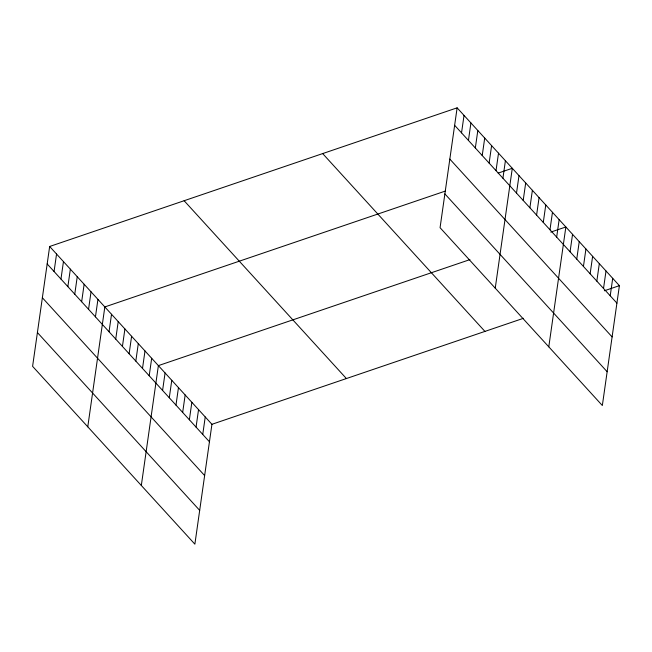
<?xml version="1.0" encoding="UTF-8"?>
<svg xmlns="http://www.w3.org/2000/svg" width="652" height="652" viewBox="0 0 652 652"><rect width="100%" height="100%" fill="white"/><g stroke="black" fill="none" stroke-linecap="round" stroke-linejoin="round"><path stroke-width="0.98" d="M49.658 246.48L32.6 366.342L194.875 544.167L211.933 424.305L49.658 246.48L457.125 107.833L619.4 285.657L602.342 405.52L440.067 227.695L457.125 107.833M54.067 271.509L56.553 254.035M60.962 279.072L63.456 261.591M67.865 286.627L70.351 269.154M74.76 294.182L77.246 276.709M81.655 301.746L84.141 284.264M88.55 309.301L91.035 291.827M95.445 316.856L97.939 299.382M87.775 426.807L104.833 306.937L445.536 191.012M109.039 331.746L111.525 314.272M115.73 339.089L118.216 321.607M122.429 346.424L124.915 328.942M129.12 353.759L131.606 336.277M135.812 361.094L138.297 343.612M142.503 368.429L144.997 350.947M149.202 375.764L151.688 358.29M141.321 485.487L158.379 365.625L469.937 259.61M162.584 390.434L165.078 372.96M169.284 397.769L171.769 380.295M175.975 405.104L178.461 387.63M182.666 412.439L185.16 394.965M189.365 419.774L191.851 402.3M196.056 427.109L198.542 409.635M202.748 434.444L205.233 416.97M461.534 132.861L464.028 115.388M468.438 140.424L470.923 122.943M475.332 147.98L477.818 130.506M482.227 155.535L484.713 138.061M489.122 163.09L491.608 145.616M496.017 170.653L498.511 153.179M502.92 178.208L505.406 160.734M495.243 288.16L512.301 168.289L498.193 173.09M516.506 193.098L518.992 175.624M523.197 200.433L525.691 182.959M529.897 207.768L532.382 190.294M536.588 215.111L539.074 197.629M543.279 222.446L545.773 204.964M549.978 229.781L552.464 212.299M556.669 237.116L559.155 219.634M548.788 346.84L565.854 226.977L550.801 232.096M570.06 251.786L572.546 234.312M576.751 259.121L579.237 241.647M583.442 266.456L585.928 248.982M590.141 273.791L592.627 256.317M596.833 281.126L599.318 263.652M603.524 288.461L606.01 270.987M610.223 295.796L612.709 278.322M211.933 424.305L523.491 318.29M604.355 290.776L619.4 285.657M454.64 125.306L616.914 303.131M449.831 159.096L612.106 336.921M444.876 193.905L607.151 371.73M322.667 153.587L484.933 331.412M184.125 200.726L346.399 378.551M47.172 263.954L209.447 441.779M42.364 297.744L204.638 475.569M37.408 332.553L199.683 510.377"/></g></svg>
